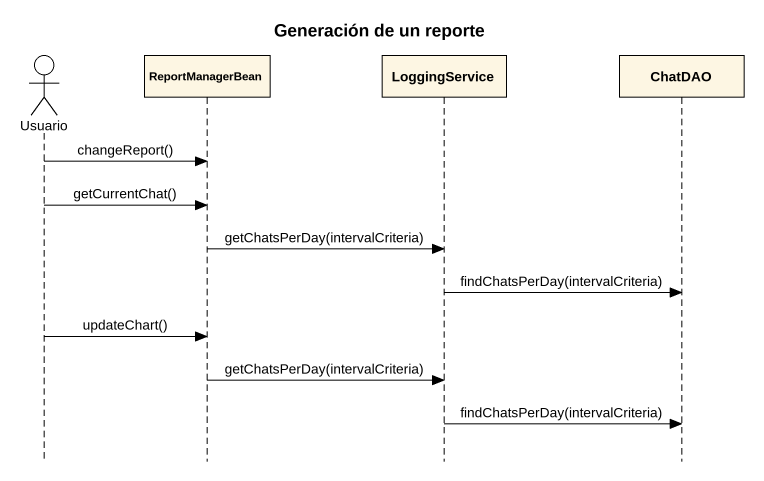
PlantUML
@startuml
title Generación de un reporte
hide footbox
actor Usuario
participant ReportManagerBean
participant LoggingService
participant ChatDAO

Usuario -> ReportManagerBean : changeReport()
Usuario -> ReportManagerBean : getCurrentChat()
ReportManagerBean -> LoggingService : getChatsPerDay(intervalCriteria)
LoggingService -> ChatDAO : findChatsPerDay(intervalCriteria)
Usuario -> ReportManagerBean : updateChart()
ReportManagerBean -> LoggingService : getChatsPerDay(intervalCriteria)
LoggingService -> ChatDAO : findChatsPerDay(intervalCriteria)
@enduml
